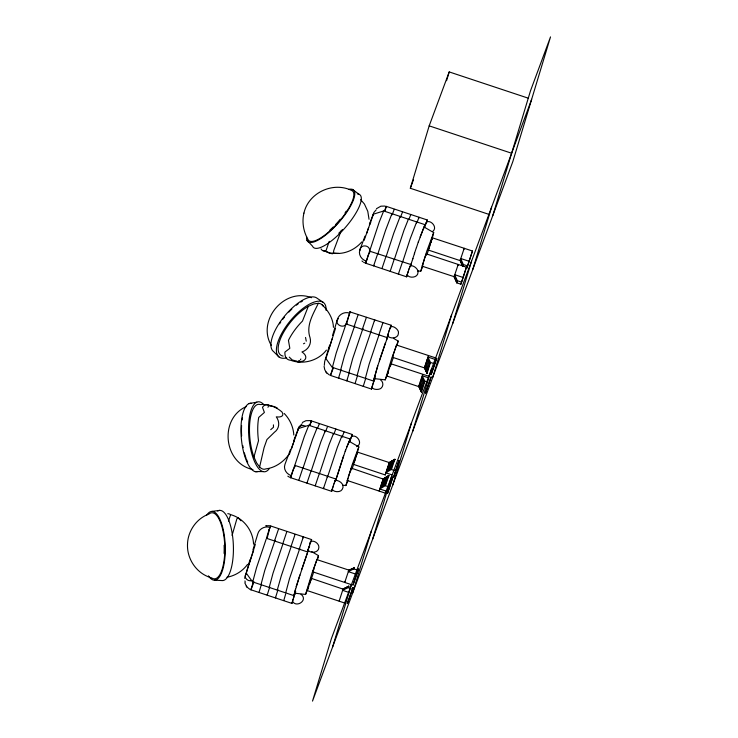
<?xml version="1.0" encoding="UTF-8"?>
<svg xmlns="http://www.w3.org/2000/svg" width="738" height="738" viewBox="0 0 738 738"><rect width="100%" height="100%" fill="white"/><g stroke="black" fill="none" stroke-linecap="round" stroke-linejoin="round"><path stroke-width="1.11" d="M332.321 489.847L331.666 491.333L290.652 477.707L292.119 472.707L294.776 465.374L335.79 478.99L335.55 480.041M295.274 465.918L293.337 469.571L290.652 477.707L291.178 477.191M370.218 251.4L368.28 255.053L365.596 263.198L406.61 276.824L407.265 275.329M244.684 578.371L249.97 559.736M298.456 429.295L298.567 428.492L308.807 425.272L350.033 438.962L349.203 442.643M308.668 426.333L308.807 425.272L304.379 436.361L294.803 465.3M325.154 431.813L325.301 430.743L320.864 441.831L311.288 470.779M333.401 434.544L333.539 433.483L329.111 444.571L319.536 473.519M373.327 214.979L373.437 214.186L383.677 210.957L424.904 224.647L424.304 227.452M349.102 442.302L349.231 441.342L358.816 446.914L357.201 453.132M342.552 485.17L345.854 485.558L351.934 465.457L358.816 446.914M391.777 214.758L391.924 213.697L385.513 230.441L377.921 253.734M416.509 222.977L416.656 221.907L410.245 238.651L402.644 261.944M423.972 227.987L424.101 227.036L433.686 232.599L432.385 237.737M417.422 270.864L420.725 271.243L426.804 251.141L433.686 232.599M306.252 341.177L305.532 337.441M370.596 222.645L370.661 222.184L369.609 224.721M350.153 312.728L350.255 311.639L346.039 323.954L387.063 337.58L387.708 336.094M297.949 430.079C297.931 426.472 302.405 424.129 305.347 426.232M359.978 250.357C359.969 243.983 370.19 244.675 369.646 250.902L365.827 263.162M292.562 601.904L291.916 603.398L250.902 589.773L253.429 581.572M308.124 550.428L307.478 551.913L266.455 538.288L268.457 531.674L270.588 525.954L311.602 539.579L311.039 541.701M278.567 528.952L274.499 540.963L274.804 540.364M286.814 531.692L282.829 543.611M302.764 468.372L298.779 480.29M356.712 446.684C363.631 443.363 356.436 433.741 351.712 436.564L352.321 434.498L311.298 420.872L311.058 421.924M295.062 534.423L291.076 546.341M311.012 471.102L306.934 483.122L307.248 482.514M319.286 423.87L317.755 427.68M291.916 603.398L292.774 600.464M300.975 594.256C308.613 600.123 296.298 608.25 292.525 601.322M372.146 387.57L371.5 389.064L330.476 375.439L333.013 367.238M319.25 473.842L315.181 485.853L315.486 485.253M327.534 426.61L325.993 430.42M307.478 551.913L308.336 548.98M309.49 545.391C309.028 537.495 319.314 542.098 318.862 547.421C318.982 553.122 309.582 553.629 308.087 549.838M350.116 311.943L391.186 325.246L390.623 327.368M345.255 603.214L307.137 590.557L311.178 578.306L343.142 589.155L348.825 586.147L343.115 588.915L339.157 601.073M311.261 578.214L310.698 580.345M351.943 584.837L312.792 571.839L316.833 559.589L348.862 570.105L344.729 582.448L345.043 581.839M358.151 314.619L354.083 326.63L354.388 326.03M369.664 251.178L410.743 264.481L410.494 265.532M331.666 491.333L332.534 488.399M334.868 481.416L335.31 480.3C339.84 480.244 345.19 484.811 342.22 489.377C340.366 492.873 333.133 492.071 332.275 489.257M335.384 480.226L335.181 481.065M344.019 432.081L341.952 437.477M355.098 383.492L357.552 375.384M366.399 317.358L362.33 329.369L362.635 328.77M385.116 210.616L386.334 206.382L427.265 219.979L426.702 222.101C430.346 219.435 438.104 227.193 432.782 231.409M381.97 268.512L385.956 256.593M385.393 493.159L347.266 480.493L347.829 478.372M394.23 209.352L392.164 214.749M379.516 490.502L379.212 491.102L383.243 478.861L388.871 475.456L383.28 479.091L351.389 468.16L351.15 469.211M385.522 474.322L385.218 474.921L353.281 464.313L357.312 452.071L389.341 462.588L394.876 459.276L394.636 460.327M357.404 451.979L357.155 453.021M371.5 389.064L372.358 386.131M382.884 322.829L378.898 334.748M394.193 259.333L390.208 271.252M402.478 212.092L400.402 217.489M387.063 337.58L388.253 333.567M389.904 328.631C390.633 323.29 399.489 329.425 398.437 333.161C398.502 338.816 389.138 339.259 387.671 335.504M402.441 262.064L398.372 274.084L398.677 273.475M410.715 214.832L409.184 218.642M354.424 567.753L348.77 570.197M419.036 385.992L421.656 391.408L421.352 392.016L418.732 386.601L386.786 375.993L390.826 363.742L429.036 376.315M390.919 363.649L390.356 365.771M424.691 367.275L427.007 373.29L424.387 367.875L392.45 357.266L396.49 345.024L435.724 357.93M406.61 276.824L407.477 273.89M409.461 267.876C410.19 262.525 419.046 268.669 417.994 272.396C418.059 278.051 408.695 278.503 407.219 274.748M385.218 474.921L389.258 462.68L394.876 459.276M389.341 462.588L394.821 459.599M454.165 276.695L422.136 266.187L424.673 257.986L426.26 253.844L466.444 267.193L460.909 284.213L456.785 282.839L454.082 276.796L458.206 264.453L457.957 265.505M461.748 263.032L460.392 260.007L460.088 260.606L428.151 249.998L432.182 237.756L472.458 251.012L466.914 268.032L472.458 251.012M422.8 374.581L418.815 386.5M428.455 355.864L424.47 367.782M421.352 392.016L424.83 381.159L422.21 375.743L428.391 377.801M427.007 373.29L430.485 362.441L427.865 357.026L436.112 359.766L436.758 358.271L431.13 374.664L436.112 359.766M460.088 260.606L464.211 248.272L463.962 249.324M460.909 284.213L466.444 267.193M294.803 593.61L293.742 595.566L252.516 581.876L246.271 573.149L255.265 544.561M249.093 564.164L249.103 564.635M277.248 590.096L281.261 575.935L290.892 547.402M375.402 376.583L373.391 381.002L332.174 367.312L325.928 358.585L335.541 328.281M328.742 349.6L328.761 350.07M293.742 595.566L299.877 575.003M308.779 586.489L305.56 594.441L294.536 593.168L295.504 589.155M305.56 594.441L312.045 572.992L318.493 555.613L311.787 551.71M318.493 555.613L317.617 559.229M373.391 381.002L377.404 366.841L387.985 335.845M388.437 371.924L385.218 379.867L374.194 378.603L377.801 365.863M385.218 379.867L391.694 358.428L398.151 341.048L393.354 338.262M398.151 341.048L397.275 344.664M309.711 425.005L311.298 420.872L310.172 425.134M259.61 466.997L264.093 447.597L266.935 439.553L274.462 432.21A13.136 11.328 28.1 0 0 276.28 416.841A13.136 5.129 24.6 0 0 281.971 411.988C276.012 406.684 268.125 404.027 260.163 404.525A32.592 11.642 84.7 0 0 249.951 421.057A32.592 11.642 84.7 0 0 253.937 457.016L256.612 462.892L259.61 466.997A32.592 11.642 84.7 0 0 265.772 468.898C274.665 467.883 282.34 462.68 287.885 455.853M290.744 477.403L290.91 476.665M253.937 457.016L258.503 440.715A31.476 11.245 84.7 0 1 258.715 417.413L264.407 412.45L262.47 407.302A31.476 11.245 84.7 0 1 270.32 406.186M377.515 254.582L377.764 253.531L373.64 265.864L373.945 265.265M303.115 537.891L303.355 536.84L299.231 549.183L299.536 548.574M327.303 477.311L327.552 476.259L323.429 488.593L323.733 487.993M374.452 320.818L374.701 319.766L370.568 332.109L370.882 331.5M418.769 218.291L419.018 217.24L417.431 221.382M348.576 587.199L348.77 586.47M388.622 476.508L388.815 475.779M462.883 277.405L454.636 274.665L457.348 280.717L456.785 282.839L457.09 282.239L455.291 278.208M468.888 261.224L460.65 258.484L463.353 264.536L462.846 266.335L460.143 260.283M228.466 521.139L230.625 514.654C243.706 518.15 253.088 530.77 253.549 544.164M335.439 480.991L343.622 455.706M335.569 480.973L345.596 450.051M410.706 265.754L411.49 263.06M425.706 255.966L426.02 254.896M431.712 239.785L432.025 238.715M252.922 549.976L257.83 533.722C259.204 528.712 265.053 525.677 269.933 527.439L270.671 525.973M249.416 562.993L251.953 555.114M329.6 345.255L324.683 361.509L324.305 365.328M332.543 335.495L337.414 319.388C338.788 314.379 344.628 311.344 349.517 313.106L350.163 311.62M329.065 348.428L331.611 340.541M489.506 214.564L410.328 188.264L429.184 125.857L449.211 71.918L528.399 98.219M446.573 80.682L449.211 71.918M332.543 647.161L351.399 584.764M352.57 593.223L371.426 530.816M372.598 539.284L391.454 476.877M392.625 485.336L411.481 422.939M412.653 431.398L431.518 369M432.68 377.459L451.545 315.061M452.708 323.521L471.573 261.123M472.735 269.582L491.6 207.184M492.763 215.644L530.493 90.839L550.52 36.9L512.79 161.705L312.515 701.1L331.371 638.702L531.655 99.298M232.064 535.447L236.852 518.943L237.821 517.513L240.985 520.779M269.933 527.439L267.119 538.353M296.086 586.775L307.377 552.882M311.067 421.924L311.39 420.891M369.673 250.994L379.249 222.046L383.677 210.957M303.05 468.04L312.626 439.101L317.054 428.012M386.159 256.464L393.76 233.18L400.171 216.437M394.406 259.204L403.981 230.256L408.409 219.168M327.783 476.259L337.358 447.311L341.786 436.223M308.032 549.792L309.065 546.673M292.479 601.276L293.106 599.385M332.229 489.211L332.866 487.32M387.616 335.458L388.649 332.34M372.69 385.051C369.443 389.701 378.852 390.531 381.177 388.114C383.686 385.974 383.326 381.666 380.559 379.922M407.173 274.693L408.197 271.584M410.891 264.684L412.911 258.475M350.421 471.628L350.836 470.281M356.426 455.447L356.841 454.101M356.888 454.156L354.406 461.988M430.798 242.94L432.071 238.817M385.956 491.038L379.766 488.98L385.301 485.669L388.871 475.456M391.961 474.848L385.78 472.8L391.315 469.488L394.793 459.368M289.241 454.7L298.567 428.492M364.111 240.385L373.437 214.186M308.456 548.445L311.602 539.579M292.894 599.92L294.453 595.197M332.644 487.864L333.253 486.093M407.588 273.346L408.612 270.2M412.468 259.591L414.608 253.217M372.478 385.587L374.535 379.424M348.244 477.025L351.389 468.16M429.581 246.732L430.494 243.891M430.808 242.673L431.296 241.132M291.584 448.455L293.254 443.335M366.731 233.282L367.838 229.869M379.332 360.817L385.384 342.884M313.687 571.968L310.67 581.027M393.345 357.395L390.328 366.454M285.671 594.044L283.761 600.566M293.383 598.389L293.918 596.774M333.142 486.324L333.668 484.718M349.664 441.831L350.725 438.63M414.35 253.743L416.407 247.534M388.529 332.58L389.599 329.379M372.967 384.055L373.502 382.441M424.608 227.313L425.134 225.699M353.733 463.999L352.063 469.008M429.276 247.682L426.933 254.693M301.741 569.349L308.327 550.419M293.521 442.56L294.047 441.001M368.124 229.02L368.649 227.47M261.473 584.247L259.029 592.346M341.057 369.913L338.521 378.114L338.834 377.505M269.721 586.987L267.184 595.179L267.488 594.579M349.305 372.644L346.768 380.845L347.072 380.245M277.968 589.717L275.431 597.918L275.735 597.319M365.79 378.124L363.253 386.325L363.566 385.725M309.065 547.78L309.6 546.194M333.687 484.801L334.203 483.132M408.631 270.293L409.147 268.623M416.453 247.627L418.492 241.391M389.074 331.058L391.186 325.246M425.153 225.791L425.669 224.121M354.867 460.171L355.402 458.593M252.239 554.275L253.614 550.354M331.888 339.711L332.451 338.078M384.655 210.496L386.242 206.354M334.24 433.16L335.827 429.018M294.361 595.603L294.951 593.758M334.111 483.538L334.711 481.693M409.055 269.029L410.743 264.481M350.633 439.036L351.233 437.191M425.577 224.527L426.177 222.673M373.945 381.269L374.978 378.216M309.406 584.699L310.338 582.014M387.874 373.29L388.382 371.851M418.335 242.101L424.904 224.647M349.517 313.106L346.565 324.093L346.952 323.512M268.992 530.096L269.508 528.648M342.46 229.555A32.592 9.908 -48.5 0 1 341.011 231.086L333.779 250.431L333.364 253.152C344 254.794 354.821 249.988 361.74 241.963M266.16 539.192L256.529 567.725L252.783 581.71M345.818 324.628L336.177 353.151L332.441 367.146M282.654 544.672L273.014 573.195L269.278 587.19M370.55 332.838L360.91 361.371L357.174 375.356M378.788 335.578L369.157 364.111L365.411 378.096M420.116 237.009L424.101 227.036M425.983 223.374L427.265 219.979M345.246 451.324L350.033 438.962M334.517 482.384L335.79 478.99M351.039 437.883L352.321 434.498M294.757 594.45L295.108 593.481M429.23 247.304L428.151 249.998M313.438 570.345L313.881 569.136M356.454 574.33L352.976 585.179L358.603 568.795L356.454 574.33L348.207 571.59L353.834 568.915L354.48 567.43M251.215 589.173L250.985 589.81L253.983 581.802M364.996 236.142L359.886 249.896C358.096 254.582 361.602 259.73 366.159 261.067M369.397 224.278L373.88 212.461L376.149 209.86M290.551 449.313L284.942 464.414C283.152 469.1 286.658 474.248 291.215 475.586M293.752 440.678L298.936 426.979L302.202 423.713M410.328 188.264L413.529 179.629M333.567 367.469L330.476 375.439M329.213 241.363L326.03 250.689A31.476 9.566 -48.5 0 1 321.058 248.891M426.333 222.406L426.85 221.216M346.805 447.016L349.231 441.342M351.389 436.924L351.906 435.724M374.692 379.147L374.969 378.437M295.394 592.549L295.735 591.664M422.45 265.579L422.791 264.693M422.911 266.141L420.725 271.243M393.096 355.781L392.45 357.266M387.441 374.498L386.786 375.993M353.926 462.827L353.281 464.313M348.041 480.447L345.854 485.558M307.783 589.062L307.22 590.465M348.733 592.365L342.552 590.317L348.179 587.642L348.825 586.147M354.692 325.716L344.425 355.891L340.688 369.886M275.034 540.29L264.767 570.456L261.031 584.45M362.939 328.456L352.672 358.631L348.926 372.616M299.766 548.5L289.499 578.675L285.763 592.66M386.472 340.19L387.607 337.229M295.283 437.569L295.643 436.702M290.956 477.108L290.652 477.707M266.769 537.688L266.455 538.288M251.206 589.173L250.902 589.773M407.275 275.108L407.025 275.588M332.155 490.023L332.331 489.617M308.133 550.197L307.884 550.686M292.571 601.682L292.331 602.162M347.58 479.894L347.266 480.493M313.106 571.23L312.792 571.839M323.401 306.464A32.592 13.081 -50.5 0 0 318.318 303.309L313.733 303.955L308.29 306.362L302.479 321.085A31.476 12.638 -50.5 0 0 288.447 340.384L289.831 348.318L284.914 352.081A31.476 12.638 -50.5 0 0 290.643 360.236C303.078 365.006 318.309 360.707 326.408 350.116M318.318 303.309C313.226 314.037 305.809 325.421 310.043 337.69A13.136 12.057 6.1 0 1 301.962 351.961A13.136 6.587 12 0 1 302.967 361.094L297.903 362.173M346.39 323.401C343.871 329.997 332.746 323.41 338.502 318.512M245.929 573.915C243.153 577.716 248.429 582.273 252.221 580.391M300.394 359.821L300.873 358.972M247.534 564.376C242.691 571.092 235.09 575.825 226.944 577.236M338.779 233.217L341.011 231.086M376.463 208.688L380.891 206.179L385.19 206.068M267.857 407.145L268.733 406.546M302.349 422.477L305.947 420.697L310.246 420.586M389.037 463.187L394.572 459.875M388.695 464.073L394.23 460.761M388.253 465.281L393.797 461.97M387.754 466.72L393.289 463.409M387.219 468.307L392.754 464.995M386.684 469.912L392.219 466.61M386.195 471.453L391.73 468.141M383.022 479.368L388.566 476.056M382.681 480.254L388.225 476.942M382.247 481.462L387.782 478.15M381.749 482.901L387.284 479.589M381.205 484.488L386.749 481.176M380.679 486.102L386.214 482.79M380.19 487.634L385.725 484.322M246.51 406.472C218.863 418.381 223.402 463.446 252.959 469.562M303.493 343.77L304.739 343.161M348.806 570.428L353.493 568.205M348.548 570.705L354.175 568.029M342.893 589.431L348.521 586.747M270.717 429.673L273.494 427.247L273.438 424.857M298.337 360.965L299.508 360.522M249.038 403.603L256.787 402.173M266.298 525.705L265.818 525.779L269.527 525.677M211.824 511.416L219.693 510.382M254.97 471.582L262.839 471.564M271.316 406.057L274.471 406.592L277.267 408.022M338.604 253.374L330.523 253.088L322.866 250.616M214.629 580.188L222.562 580.585A35.129 12.232 87.7 0 0 233.171 541.849A35.129 12.232 87.7 0 0 217.599 511.019M296.925 361.14L292.322 360.015L289.259 357.118M332.598 253.78L329.48 253.235L326.676 251.815M311.519 297.718C284.379 286.999 256.344 320.735 271.39 345.541M429.184 125.857L511.628 153.236M463.353 264.536L467.477 265.901M457.348 280.717L461.471 282.082M430.485 362.441L433.575 363.465M424.83 381.159L426.887 381.85M391.315 469.488L394.406 470.512M385.301 485.669L388.4 486.693M353.834 568.915L357.958 570.29M348.179 587.642L351.27 588.666M363.631 262.276L364.581 262.793M289.637 477.311L287.82 476.176M329.471 375.024L326.593 372.736M249.887 589.358L247.009 587.07M323.345 302.488L316.934 298.124A34.418 13.81 -50.5 0 0 284.139 316.62A34.418 13.81 -50.5 0 0 273.577 351.565L279.084 357.035M352.432 189.398L358.899 194.186M361.98 260.957L362.764 261.667M307.008 240.32L312.525 246.16A35.129 10.683 -48.5 0 0 345.974 226.778A35.129 10.683 -48.5 0 0 357.312 193.909M321.74 304.462C328.152 310.449 333.142 318.364 333.438 327.34M360.67 199.666L364.424 204.039L367.782 211.326L369.028 219.278M324.083 366.362L324.738 369.646L326.159 372.192M244.813 582.826L246.575 586.525M325.845 371.795L326.842 373.05M246.261 586.129L247.267 587.393M284.185 413.437C289.849 419.276 293.346 426.887 293.807 435.023M427.431 358.234L430.051 363.649M426.924 359.674L429.544 365.089M426.389 361.26L429.009 366.675M425.854 362.875L428.474 368.29M425.365 364.406L427.985 369.821M424.95 365.753L427.57 371.168M424.636 366.823L427.256 372.238M425.134 368.179L426.001 369.978M424.442 367.552L427.062 372.967M421.767 376.952L424.387 382.367M421.269 378.4L423.889 383.815M420.734 379.978L423.354 385.393M420.199 381.592L422.819 387.007M419.71 383.123L422.33 388.539M419.285 384.47L421.905 389.885M418.972 385.55L421.592 390.965M418.787 386.269L421.435 391.915M460.327 259.564L463.04 265.606M460.171 260.514L462.339 265.652M454.322 275.744L457.034 281.787M454.128 276.464L456.868 282.746M244.924 580.935L245.293 582.181M227.747 513.713A31.476 10.959 87.7 0 1 230.625 514.654M206.677 515.207A34.418 11.983 87.7 0 1 225.238 546.36A34.418 11.983 87.7 0 1 208.457 575.861M224.112 545.29A31.291 10.895 87.7 0 1 224.066 553.399M247.747 462.191A33.053 11.808 84.7 0 1 246.409 459.119M245.985 458.03A33.053 11.808 84.7 0 1 244.361 452.874M243.143 447.643A33.053 11.808 84.7 0 1 242.756 445.558M241.64 435.937A33.053 11.808 84.7 0 1 241.603 425.457M242.156 419.968A33.053 11.808 84.7 0 1 242.488 417.939M269.075 468.879A35.129 12.555 84.7 0 1 248.9 437.413A35.129 12.555 84.7 0 1 263.429 404.212M258.171 471.416A34.418 12.297 84.7 0 1 241.455 439.617A34.418 12.297 84.7 0 1 251.16 403.234M283.134 356.103A32.592 13.081 -50.5 0 1 282.248 334.821A32.592 13.081 -50.5 0 1 308.29 306.362M279.554 323.853A33.053 13.266 -50.5 0 1 280.717 322.109M282.589 319.489A33.053 13.266 -50.5 0 1 284.582 316.943M288.853 312.082A33.053 13.266 -50.5 0 1 291.833 309.121M296.418 305.172A33.053 13.266 -50.5 0 1 298.161 303.862M300.753 302.11A33.053 13.266 -50.5 0 1 302.432 301.113M286.648 357.875A35.129 14.105 -50.5 0 1 290.44 320.661A35.129 14.105 -50.5 0 1 326.058 310.338M348.973 189.315A34.418 10.461 -48.5 0 1 338.29 223.024A34.418 10.461 -48.5 0 1 306.639 236.769M346.242 211.151A31.291 9.511 -48.5 0 1 345.052 212.931M340.264 219.269A31.291 9.511 -48.5 0 1 335.522 224.629M333.207 226.99A31.291 9.511 -48.5 0 1 329.923 230.081M187.498 544.552C186.935 559.395 197.037 573.998 211.557 577.845A33.053 11.504 87.7 0 0 224.721 545.262A33.053 11.504 87.7 0 0 208.955 514.035C196.373 518.546 187.683 531.268 187.498 544.552M303.927 213.097C301.796 221.972 303.419 231.474 307.94 239.352A33.053 10.046 -48.5 0 0 337.995 222.738A33.053 10.046 -48.5 0 0 351.574 190.45C332.949 181.317 308.41 192.821 303.927 213.097M347.377 603.573L352.949 587.522L347.377 603.573M387.505 493.519L392.994 476.822L387.505 493.519M393.511 477.338L399 460.641L393.511 477.338M425.522 393.059L431.093 376.998L425.522 393.059"/></g></svg>
